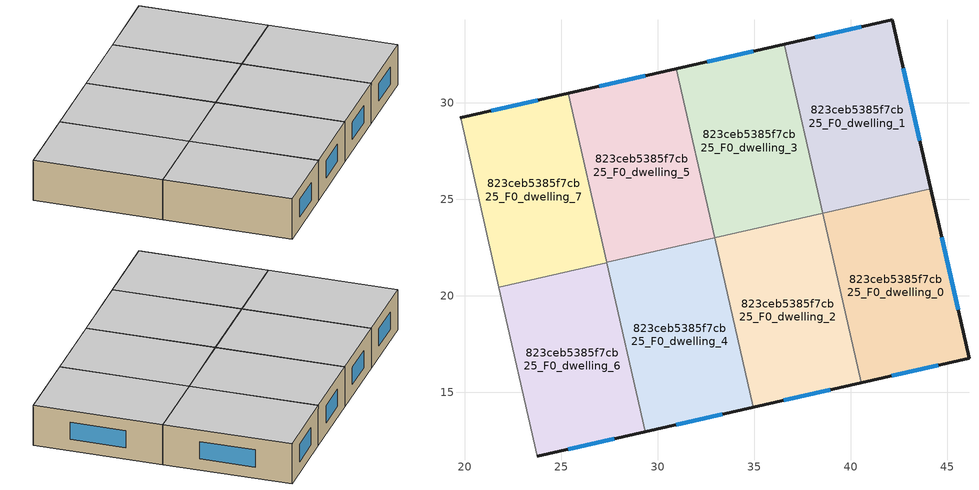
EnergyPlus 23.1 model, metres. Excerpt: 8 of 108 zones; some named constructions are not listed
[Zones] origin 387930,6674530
823ceb5385f7cb25_F0_dwelling_0
 floor ground (EU_floor_Construction): 44.13,25.53 46.12,16.76 40.53,15.49 38.54,24.26 z0
 wall outside (EU_wall_Construction): 40.53,15.49 46.12,16.76 44.13,25.53 z0:3
 wall to 823ceb5385f7cb25_F0_dwelling_1 (EU_wall_Construction): 44.13,25.53 38.54,24.26 z0:3
 wall to 823ceb5385f7cb25_F0_dwelling_2 (EU_wall_Construction): 38.54,24.26 40.53,15.49 z0:3
 window (EU_Window_Construction): 45.55,19.27 44.7,23.02 / 42.13,15.86 44.52,16.4 z0.86:2.14
 ceiling to 823ceb5385f7cb25_F1_dwelling_0 (EU_floor_Construction): 46.12,16.76 44.13,25.53 38.54,24.26 40.53,15.49 z3
823ceb5385f7cb25_F0_dwelling_1
 floor ground (EU_floor_Construction): 42.14,34.29 44.13,25.53 38.54,24.26 36.55,33.02 z0
 wall outside (EU_wall_Construction): 44.13,25.53 42.14,34.29 36.55,33.02 z0:3
 wall to 823ceb5385f7cb25_F0_dwelling_3 (EU_wall_Construction): 36.55,33.02 38.54,24.26 z0:3
 window (EU_Window_Construction): 43.56,28.03 42.71,31.79 / 40.54,33.93 38.15,33.39 z0.86:2.14
 ceiling to 823ceb5385f7cb25_F1_dwelling_1 (EU_floor_Construction): 44.13,25.53 42.14,34.29 36.55,33.02 38.54,24.26 z3
823ceb5385f7cb25_F0_dwelling_2
 floor ground (EU_floor_Construction): 38.54,24.26 40.53,15.49 34.94,14.22 32.95,22.99 z0
 wall outside (EU_wall_Construction): 34.94,14.22 40.53,15.49 z0:3
 wall to 823ceb5385f7cb25_F0_dwelling_3 (EU_wall_Construction): 38.54,24.26 32.95,22.99 z0:3
 wall to 823ceb5385f7cb25_F0_dwelling_4 (EU_wall_Construction): 32.95,22.99 34.94,14.22 z0:3
 window (EU_Window_Construction): 36.53,14.58 38.93,15.13 z0.86:2.14
 ceiling to 823ceb5385f7cb25_F1_dwelling_2 (EU_floor_Construction): 40.53,15.49 38.54,24.26 32.95,22.99 34.94,14.22 z3
823ceb5385f7cb25_F0_dwelling_3
 floor ground (EU_floor_Construction): 36.55,33.02 38.54,24.26 32.95,22.99 30.96,31.75 z0
 wall outside (EU_wall_Construction): 36.55,33.02 30.96,31.75 z0:3
 wall to 823ceb5385f7cb25_F0_dwelling_5 (EU_wall_Construction): 30.96,31.75 32.95,22.99 z0:3
 window (EU_Window_Construction): 34.95,32.66 32.55,32.12 z0.86:2.14
 ceiling to 823ceb5385f7cb25_F1_dwelling_3 (EU_floor_Construction): 38.54,24.26 36.55,33.02 30.96,31.75 32.95,22.99 z3
823ceb5385f7cb25_F0_dwelling_4
 floor ground (EU_floor_Construction): 32.95,22.99 34.94,14.22 29.35,12.95 27.36,21.72 z0
 wall outside (EU_wall_Construction): 29.35,12.95 34.94,14.22 z0:3
 wall to 823ceb5385f7cb25_F0_dwelling_5 (EU_wall_Construction): 32.95,22.99 27.36,21.72 z0:3
 wall to 823ceb5385f7cb25_F0_dwelling_6 (EU_wall_Construction): 27.36,21.72 29.35,12.95 z0:3
 window (EU_Window_Construction): 30.94,13.31 33.34,13.86 z0.86:2.14
 ceiling to 823ceb5385f7cb25_F1_dwelling_4 (EU_floor_Construction): 34.94,14.22 32.95,22.99 27.36,21.72 29.35,12.95 z3
823ceb5385f7cb25_F0_dwelling_5
 floor ground (EU_floor_Construction): 30.96,31.75 32.95,22.99 27.36,21.72 25.36,30.48 z0
 wall outside (EU_wall_Construction): 30.96,31.75 25.36,30.48 z0:3
 wall to 823ceb5385f7cb25_F0_dwelling_7 (EU_wall_Construction): 25.37,30.48 27.36,21.72 z0:3
 window (EU_Window_Construction): 29.36,31.39 26.96,30.85 z0.86:2.14
 ceiling to 823ceb5385f7cb25_F1_dwelling_5 (EU_floor_Construction): 32.95,22.99 30.96,31.75 25.36,30.48 27.36,21.72 z3
823ceb5385f7cb25_F0_dwelling_6
 floor ground (EU_floor_Construction): 27.36,21.72 29.35,12.95 23.76,11.68 21.77,20.45 z0
 wall outside (EU_wall_Construction): 23.76,11.68 29.35,12.95 z0:3
 wall to 823ceb5385f7cb25_F0_dwelling_7 (EU_wall_Construction): 27.36,21.72 21.77,20.45 z0:3
 wall to 823ceb5385f7cb25_F0_dwelling_8 (EU_wall_Construction): 21.77,20.45 23.76,11.68 z0:3
 window (EU_Window_Construction): 25.35,12.04 27.75,12.59 z0.86:2.14
 ceiling to 823ceb5385f7cb25_F1_dwelling_6 (EU_floor_Construction): 29.35,12.95 27.36,21.72 21.77,20.45 23.76,11.68 z3
823ceb5385f7cb25_F0_dwelling_7
 floor ground (EU_floor_Construction): 25.36,30.48 27.36,21.72 21.77,20.45 19.77,29.21 z0
 wall outside (EU_wall_Construction): 25.36,30.48 19.77,29.21 z0:3
 wall to 823ceb5385f7cb25_F0_dwelling_9 (EU_wall_Construction): 19.77,29.21 21.77,20.45 z0:3
 window (EU_Window_Construction): 23.77,30.12 21.37,29.58 z0.86:2.14
 ceiling to 823ceb5385f7cb25_F1_dwelling_7 (EU_floor_Construction): 27.36,21.72 25.36,30.48 19.77,29.21 21.77,20.45 z3
[SCHEDULE:FILE] Column Number=1; Rows to Skip at Top=0; Number of Hours of Data=8760; Column Separator=Comma; Interpolate to Timestep=No; Minutes per Item=60; Adjust Schedule for Daylight Savings=Yes
Name | File
EU_Step8_GainSchedule_823ceb5385f7cb25_F3_dwelling_7_f000 | ../../schedules/823ceb5385f7cb25/823ceb5385f7cb25_F3_dwelling_7_f000_gain.csv
EU_Step8_GainSchedule_823ceb5385f7cb25_F3_dwelling_8_f000 | ../../schedules/823ceb5385f7cb25/823ceb5385f7cb25_F3_dwelling_8_f000_gain.csv
EU_Step8_GainSchedule_823ceb5385f7cb25_F3_dwelling_9_f000 | ../../schedules/823ceb5385f7cb25/823ceb5385f7cb25_F3_dwelling_9_f000_gain.csv
EU_Step8_GainSchedule_823ceb5385f7cb25_F3_dwelling_10_f000 | ../../schedules/823ceb5385f7cb25/823ceb5385f7cb25_F3_dwelling_10_f000_gain.csv
EU_Step8_GainSchedule_823ceb5385f7cb25_F3_dwelling_11_f000 | ../../schedules/823ceb5385f7cb25/823ceb5385f7cb25_F3_dwelling_11_f000_gain.csv
EU_Step8_GainSchedule_823ceb5385f7cb25_F3_dwelling_12_f000 | ../../schedules/823ceb5385f7cb25/823ceb5385f7cb25_F3_dwelling_12_f000_gain.csv
EU_Step8_GainSchedule_823ceb5385f7cb25_F3_dwelling_13_f000 | ../../schedules/823ceb5385f7cb25/823ceb5385f7cb25_F3_dwelling_13_f000_gain.csv
EU_Step8_GainSchedule_823ceb5385f7cb25_F3_dwelling_14_f000 | ../../schedules/823ceb5385f7cb25/823ceb5385f7cb25_F3_dwelling_14_f000_gain.csv
